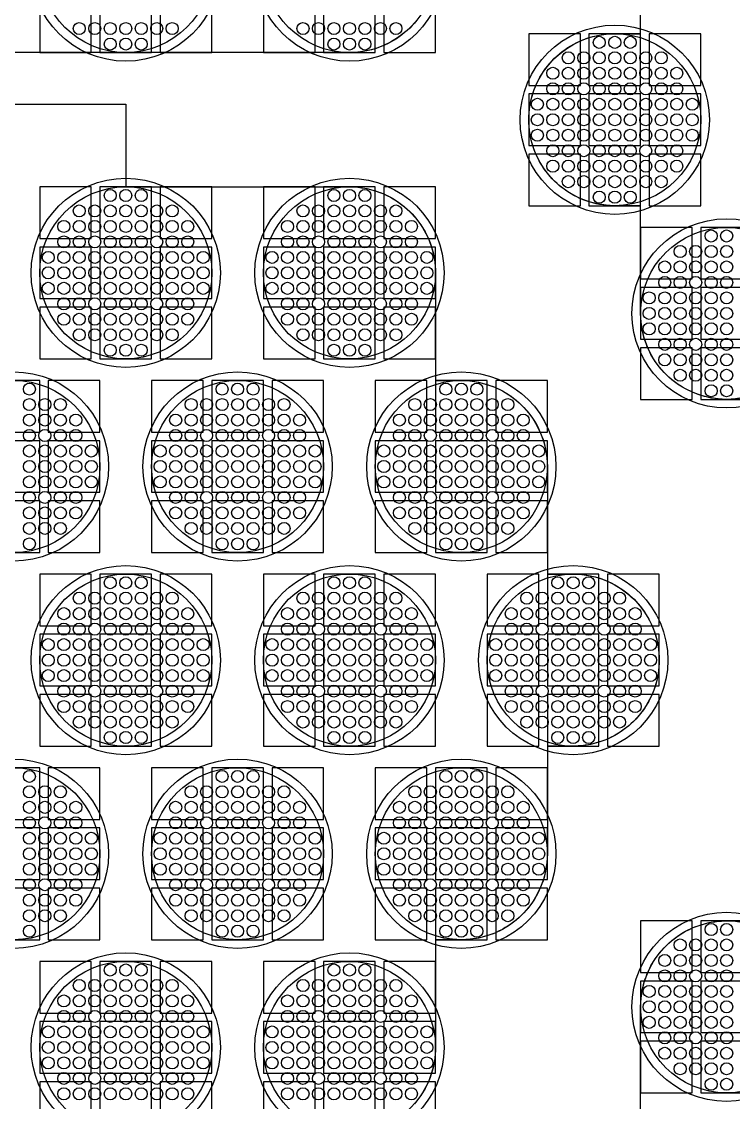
# Model space of a CAD drawing. Extents: x -49 to 54, y -38 to 38.
# Drawn here: x 34.77 to 38.9, y 17.85 to 24.13 of the extents above; entities that cross this region are included whole.
import ezdxf

# ---------------------------------------------------------------- set-up
doc = ezdxf.new("R2010")
doc.units = 0
for name, color, linetype in [('BACK_LAYER', 5, 'CONTINUOUS'), ('COND_LAYER_LOWER_ELECTRODE', 6, 'CONTINUOUS'), ('CONDUCTIVE_LAYER_BACK_LAYER', 2, 'CONTINUOUS'), ('EMITTER', 3, 'CONTINUOUS'), ('LOWER_ELECTRODE', 1, 'CONTINUOUS')]:
    doc.layers.add(name, color=color, linetype=linetype)

msp = doc.modelspace()

# ---------------------------------------------------------------- linework, layer by layer
at = {"layer": 'BACK_LAYER'}
for points in [[(34.8721, 23.9541), (35.1721, 23.9541), (35.1721, 24.2541), (34.8721, 24.2541)], [(35.2221, 23.9541), (35.5221, 23.9541), (35.5221, 24.2541), (35.2221, 24.2541)], [(35.5721, 23.9541), (35.8721, 23.9541), (35.8721, 24.2541), (35.5721, 24.2541)], [(36.1721, 23.9541), (36.4721, 23.9541), (36.4721, 24.2541), (36.1721, 24.2541)], [(36.5221, 23.9541), (36.8221, 23.9541), (36.8221, 24.2541), (36.5221, 24.2541)], [(36.8721, 23.9541), (37.1721, 23.9541), (37.1721, 24.2541), (36.8721, 24.2541)], [(37.7139, 23.7639), (38.0139, 23.7639), (38.0139, 24.0639), (37.7139, 24.0639)], [(38.0639, 23.7639), (38.3639, 23.7639), (38.3639, 24.0639), (38.0639, 24.0639)], [(38.4139, 23.7639), (38.7139, 23.7639), (38.7139, 24.0639), (38.4139, 24.0639)], [(37.7139, 23.4139), (38.0139, 23.4139), (38.0139, 23.7139), (37.7139, 23.7139)], [(38.0639, 23.4139), (38.3639, 23.4139), (38.3639, 23.7139), (38.0639, 23.7139)], [(38.4139, 23.4139), (38.7139, 23.4139), (38.7139, 23.7139), (38.4139, 23.7139)], [(37.7139, 23.0639), (38.0139, 23.0639), (38.0139, 23.3639), (37.7139, 23.3639)], [(38.0639, 23.0639), (38.3639, 23.0639), (38.3639, 23.3639), (38.0639, 23.3639)], [(38.4139, 23.0639), (38.7139, 23.0639), (38.7139, 23.3639), (38.4139, 23.3639)], [(34.8721, 22.8737), (35.1721, 22.8737), (35.1721, 23.1737), (34.8721, 23.1737)], [(35.2221, 22.8737), (35.5221, 22.8737), (35.5221, 23.1737), (35.2221, 23.1737)], [(35.5721, 22.8737), (35.8721, 22.8737), (35.8721, 23.1737), (35.5721, 23.1737)], [(36.1721, 22.8737), (36.4721, 22.8737), (36.4721, 23.1737), (36.1721, 23.1737)], [(36.5221, 22.8737), (36.8221, 22.8737), (36.8221, 23.1737), (36.5221, 23.1737)], [(36.8721, 22.8737), (37.1721, 22.8737), (37.1721, 23.1737), (36.8721, 23.1737)], [(38.3639, 22.6381), (38.6639, 22.6381), (38.6639, 22.9381), (38.3639, 22.9381)], [(38.7139, 22.6381), (39.0139, 22.6381), (39.0139, 22.9381), (38.7139, 22.9381)], [(34.8721, 22.5237), (35.1721, 22.5237), (35.1721, 22.8237), (34.8721, 22.8237)], [(35.2221, 22.5237), (35.5221, 22.5237), (35.5221, 22.8237), (35.2221, 22.8237)], [(35.5721, 22.5237), (35.8721, 22.5237), (35.8721, 22.8237), (35.5721, 22.8237)], [(36.1721, 22.5237), (36.4721, 22.5237), (36.4721, 22.8237), (36.1721, 22.8237)], [(36.5221, 22.5237), (36.8221, 22.5237), (36.8221, 22.8237), (36.5221, 22.8237)], [(36.8721, 22.5237), (37.1721, 22.5237), (37.1721, 22.8237), (36.8721, 22.8237)], [(38.3639, 22.2881), (38.6639, 22.2881), (38.6639, 22.5881), (38.3639, 22.5881)], [(38.7139, 22.2881), (39.0139, 22.2881), (39.0139, 22.5881), (38.7139, 22.5881)], [(34.8721, 22.1737), (35.1721, 22.1737), (35.1721, 22.4737), (34.8721, 22.4737)], [(35.2221, 22.1737), (35.5221, 22.1737), (35.5221, 22.4737), (35.2221, 22.4737)], [(35.5721, 22.1737), (35.8721, 22.1737), (35.8721, 22.4737), (35.5721, 22.4737)], [(36.1721, 22.1737), (36.4721, 22.1737), (36.4721, 22.4737), (36.1721, 22.4737)], [(36.5221, 22.1737), (36.8221, 22.1737), (36.8221, 22.4737), (36.5221, 22.4737)], [(36.8721, 22.1737), (37.1721, 22.1737), (37.1721, 22.4737), (36.8721, 22.4737)], [(38.3639, 21.9381), (38.6639, 21.9381), (38.6639, 22.2381), (38.3639, 22.2381)], [(38.7139, 21.9381), (39.0139, 21.9381), (39.0139, 22.2381), (38.7139, 22.2381)], [(34.5721, 21.7479), (34.8721, 21.7479), (34.8721, 22.0479), (34.5721, 22.0479)], [(34.9221, 21.7479), (35.2221, 21.7479), (35.2221, 22.0479), (34.9221, 22.0479)], [(35.5221, 21.7479), (35.8221, 21.7479), (35.8221, 22.0479), (35.5221, 22.0479)], [(35.8721, 21.7479), (36.1721, 21.7479), (36.1721, 22.0479), (35.8721, 22.0479)], [(36.2221, 21.7479), (36.5221, 21.7479), (36.5221, 22.0479), (36.2221, 22.0479)], [(36.8221, 21.7479), (37.1221, 21.7479), (37.1221, 22.0479), (36.8221, 22.0479)], [(37.1721, 21.7479), (37.4721, 21.7479), (37.4721, 22.0479), (37.1721, 22.0479)], [(37.5221, 21.7479), (37.8221, 21.7479), (37.8221, 22.0479), (37.5221, 22.0479)], [(34.5721, 21.3979), (34.8721, 21.3979), (34.8721, 21.6979), (34.5721, 21.6979)], [(34.9221, 21.3979), (35.2221, 21.3979), (35.2221, 21.6979), (34.9221, 21.6979)], [(35.5221, 21.3979), (35.8221, 21.3979), (35.8221, 21.6979), (35.5221, 21.6979)], [(35.8721, 21.3979), (36.1721, 21.3979), (36.1721, 21.6979), (35.8721, 21.6979)], [(36.2221, 21.3979), (36.5221, 21.3979), (36.5221, 21.6979), (36.2221, 21.6979)], [(36.8221, 21.3979), (37.1221, 21.3979), (37.1221, 21.6979), (36.8221, 21.6979)], [(37.1721, 21.3979), (37.4721, 21.3979), (37.4721, 21.6979), (37.1721, 21.6979)], [(37.5221, 21.3979), (37.8221, 21.3979), (37.8221, 21.6979), (37.5221, 21.6979)], [(34.5721, 21.0479), (34.8721, 21.0479), (34.8721, 21.3479), (34.5721, 21.3479)], [(34.9221, 21.0479), (35.2221, 21.0479), (35.2221, 21.3479), (34.9221, 21.3479)], [(35.5221, 21.0479), (35.8221, 21.0479), (35.8221, 21.3479), (35.5221, 21.3479)], [(35.8721, 21.0479), (36.1721, 21.0479), (36.1721, 21.3479), (35.8721, 21.3479)], [(36.2221, 21.0479), (36.5221, 21.0479), (36.5221, 21.3479), (36.2221, 21.3479)], [(36.8221, 21.0479), (37.1221, 21.0479), (37.1221, 21.3479), (36.8221, 21.3479)], [(37.1721, 21.0479), (37.4721, 21.0479), (37.4721, 21.3479), (37.1721, 21.3479)], [(37.5221, 21.0479), (37.8221, 21.0479), (37.8221, 21.3479), (37.5221, 21.3479)], [(34.8721, 20.6221), (35.1721, 20.6221), (35.1721, 20.9221), (34.8721, 20.9221)], [(35.2221, 20.6221), (35.5221, 20.6221), (35.5221, 20.9221), (35.2221, 20.9221)], [(35.5721, 20.6221), (35.8721, 20.6221), (35.8721, 20.9221), (35.5721, 20.9221)], [(36.1721, 20.6221), (36.4721, 20.6221), (36.4721, 20.9221), (36.1721, 20.9221)], [(36.5221, 20.6221), (36.8221, 20.6221), (36.8221, 20.9221), (36.5221, 20.9221)], [(36.8721, 20.6221), (37.1721, 20.6221), (37.1721, 20.9221), (36.8721, 20.9221)], [(37.4721, 20.6221), (37.7721, 20.6221), (37.7721, 20.9221), (37.4721, 20.9221)], [(37.8221, 20.6221), (38.1221, 20.6221), (38.1221, 20.9221), (37.8221, 20.9221)], [(38.1721, 20.6221), (38.4721, 20.6221), (38.4721, 20.9221), (38.1721, 20.9221)], [(34.8721, 20.2721), (35.1721, 20.2721), (35.1721, 20.5721), (34.8721, 20.5721)], [(35.2221, 20.2721), (35.5221, 20.2721), (35.5221, 20.5721), (35.2221, 20.5721)], [(35.5721, 20.2721), (35.8721, 20.2721), (35.8721, 20.5721), (35.5721, 20.5721)], [(36.1721, 20.2721), (36.4721, 20.2721), (36.4721, 20.5721), (36.1721, 20.5721)], [(36.5221, 20.2721), (36.8221, 20.2721), (36.8221, 20.5721), (36.5221, 20.5721)], [(36.8721, 20.2721), (37.1721, 20.2721), (37.1721, 20.5721), (36.8721, 20.5721)], [(37.4721, 20.2721), (37.7721, 20.2721), (37.7721, 20.5721), (37.4721, 20.5721)], [(37.8221, 20.2721), (38.1221, 20.2721), (38.1221, 20.5721), (37.8221, 20.5721)], [(38.1721, 20.2721), (38.4721, 20.2721), (38.4721, 20.5721), (38.1721, 20.5721)], [(34.8721, 19.9221), (35.1721, 19.9221), (35.1721, 20.2221), (34.8721, 20.2221)], [(35.2221, 19.9221), (35.5221, 19.9221), (35.5221, 20.2221), (35.2221, 20.2221)], [(35.5721, 19.9221), (35.8721, 19.9221), (35.8721, 20.2221), (35.5721, 20.2221)], [(36.1721, 19.9221), (36.4721, 19.9221), (36.4721, 20.2221), (36.1721, 20.2221)], [(36.5221, 19.9221), (36.8221, 19.9221), (36.8221, 20.2221), (36.5221, 20.2221)], [(36.8721, 19.9221), (37.1721, 19.9221), (37.1721, 20.2221), (36.8721, 20.2221)], [(37.4721, 19.9221), (37.7721, 19.9221), (37.7721, 20.2221), (37.4721, 20.2221)], [(37.8221, 19.9221), (38.1221, 19.9221), (38.1221, 20.2221), (37.8221, 20.2221)], [(38.1721, 19.9221), (38.4721, 19.9221), (38.4721, 20.2221), (38.1721, 20.2221)], [(34.5721, 19.4962), (34.8721, 19.4962), (34.8721, 19.7962), (34.5721, 19.7962)], [(34.9221, 19.4962), (35.2221, 19.4962), (35.2221, 19.7962), (34.9221, 19.7962)], [(35.5221, 19.4962), (35.8221, 19.4962), (35.8221, 19.7962), (35.5221, 19.7962)], [(35.8721, 19.4962), (36.1721, 19.4962), (36.1721, 19.7962), (35.8721, 19.7962)], [(36.2221, 19.4962), (36.5221, 19.4962), (36.5221, 19.7962), (36.2221, 19.7962)], [(36.8221, 19.4962), (37.1221, 19.4962), (37.1221, 19.7962), (36.8221, 19.7962)], [(37.1721, 19.4962), (37.4721, 19.4962), (37.4721, 19.7962), (37.1721, 19.7962)], [(37.5221, 19.4962), (37.8221, 19.4962), (37.8221, 19.7962), (37.5221, 19.7962)], [(34.5721, 19.1462), (34.8721, 19.1462), (34.8721, 19.4462), (34.5721, 19.4462)], [(34.9221, 19.1462), (35.2221, 19.1462), (35.2221, 19.4462), (34.9221, 19.4462)], [(35.5221, 19.1462), (35.8221, 19.1462), (35.8221, 19.4462), (35.5221, 19.4462)], [(35.8721, 19.1462), (36.1721, 19.1462), (36.1721, 19.4462), (35.8721, 19.4462)], [(36.2221, 19.1462), (36.5221, 19.1462), (36.5221, 19.4462), (36.2221, 19.4462)], [(36.8221, 19.1462), (37.1221, 19.1462), (37.1221, 19.4462), (36.8221, 19.4462)], [(37.1721, 19.1462), (37.4721, 19.1462), (37.4721, 19.4462), (37.1721, 19.4462)], [(37.5221, 19.1462), (37.8221, 19.1462), (37.8221, 19.4462), (37.5221, 19.4462)], [(34.5721, 18.7962), (34.8721, 18.7962), (34.8721, 19.0962), (34.5721, 19.0962)], [(34.9221, 18.7962), (35.2221, 18.7962), (35.2221, 19.0962), (34.9221, 19.0962)], [(35.5221, 18.7962), (35.8221, 18.7962), (35.8221, 19.0962), (35.5221, 19.0962)], [(35.8721, 18.7962), (36.1721, 18.7962), (36.1721, 19.0962), (35.8721, 19.0962)], [(36.2221, 18.7962), (36.5221, 18.7962), (36.5221, 19.0962), (36.2221, 19.0962)], [(36.8221, 18.7962), (37.1221, 18.7962), (37.1221, 19.0962), (36.8221, 19.0962)], [(37.1721, 18.7962), (37.4721, 18.7962), (37.4721, 19.0962), (37.1721, 19.0962)], [(37.5221, 18.7962), (37.8221, 18.7962), (37.8221, 19.0962), (37.5221, 19.0962)], [(38.3639, 18.6061), (38.6639, 18.6061), (38.6639, 18.9061), (38.3639, 18.9061)], [(38.7139, 18.6061), (39.0139, 18.6061), (39.0139, 18.9061), (38.7139, 18.9061)], [(34.8721, 18.3704), (35.1721, 18.3704), (35.1721, 18.6704), (34.8721, 18.6704)], [(35.2221, 18.3704), (35.5221, 18.3704), (35.5221, 18.6704), (35.2221, 18.6704)], [(35.5721, 18.3704), (35.8721, 18.3704), (35.8721, 18.6704), (35.5721, 18.6704)], [(36.1721, 18.3704), (36.4721, 18.3704), (36.4721, 18.6704), (36.1721, 18.6704)], [(36.5221, 18.3704), (36.8221, 18.3704), (36.8221, 18.6704), (36.5221, 18.6704)], [(36.8721, 18.3704), (37.1721, 18.3704), (37.1721, 18.6704), (36.8721, 18.6704)], [(38.3639, 18.2561), (38.6639, 18.2561), (38.6639, 18.5561), (38.3639, 18.5561)], [(38.7139, 18.2561), (39.0139, 18.2561), (39.0139, 18.5561), (38.7139, 18.5561)], [(34.8721, 18.0204), (35.1721, 18.0204), (35.1721, 18.3204), (34.8721, 18.3204)], [(35.2221, 18.0204), (35.5221, 18.0204), (35.5221, 18.3204), (35.2221, 18.3204)], [(35.5721, 18.0204), (35.8721, 18.0204), (35.8721, 18.3204), (35.5721, 18.3204)], [(36.1721, 18.0204), (36.4721, 18.0204), (36.4721, 18.3204), (36.1721, 18.3204)], [(36.5221, 18.0204), (36.8221, 18.0204), (36.8221, 18.3204), (36.5221, 18.3204)], [(36.8721, 18.0204), (37.1721, 18.0204), (37.1721, 18.3204), (36.8721, 18.3204)], [(38.3639, 17.9061), (38.6639, 17.9061), (38.6639, 18.2061), (38.3639, 18.2061)], [(38.7139, 17.9061), (39.0139, 17.9061), (39.0139, 18.2061), (38.7139, 18.2061)], [(34.8721, 17.6704), (35.1721, 17.6704), (35.1721, 17.9704), (34.8721, 17.9704)], [(35.2221, 17.6704), (35.5221, 17.6704), (35.5221, 17.9704), (35.2221, 17.9704)], [(35.5721, 17.6704), (35.8721, 17.6704), (35.8721, 17.9704), (35.5721, 17.9704)], [(36.1721, 17.6704), (36.4721, 17.6704), (36.4721, 17.9704), (36.1721, 17.9704)], [(36.5221, 17.6704), (36.8221, 17.6704), (36.8221, 17.9704), (36.5221, 17.9704)], [(36.8721, 17.6704), (37.1721, 17.6704), (37.1721, 17.9704), (36.8721, 17.9704)]]:
    msp.add_lwpolyline(points, close=True, dxfattribs=at)
at = {"layer": 'COND_LAYER_LOWER_ELECTRODE'}
for centre in [(35.3721, 24.4541), (36.6721, 24.4541), (38.2139, 23.5639), (35.3721, 22.6737), (36.6721, 22.6737), (38.8639, 22.4381), (34.7221, 21.5479), (36.0221, 21.5479), (37.3221, 21.5479), (35.3721, 20.4221), (36.6721, 20.4221), (37.9721, 20.4221), (34.7221, 19.2962), (36.0221, 19.2962), (37.3221, 19.2962), (38.8639, 18.4061), (35.3721, 18.1704), (36.6721, 18.1704)]:
    msp.add_circle(centre, 0.55, dxfattribs=at)
at = {"layer": 'CONDUCTIVE_LAYER_BACK_LAYER'}
for points in [[(39.0139, 21.9382), (38.854, 21.9382), (38.8341, 21.939), (38.8143, 21.9406), (38.7946, 21.9429), (38.7749, 21.9461), (38.7554, 21.95), (38.7361, 21.9547), (38.717, 21.9602), (38.6981, 21.9664), (38.6795, 21.9734), (38.6612, 21.9811), (38.6432, 21.9895), (38.6255, 21.9986), (38.6082, 22.0084), (38.5913, 22.019), (38.5749, 22.0301), (38.5589, 22.0419), (38.5434, 22.0544), (38.5284, 22.0674), (38.5139, 22.0811), (38.5, 22.0953), (38.4867, 22.11), (38.4739, 22.1253), (38.4618, 22.141), (38.4503, 22.1572), (38.4394, 22.1739), (38.4293, 22.191), (38.4198, 22.2085), (38.411, 22.2263), (38.403, 22.2445), (38.3956, 22.2629), (38.389, 22.2817), (38.3832, 22.3007), (38.3781, 22.3199), (38.3738, 22.3393), (38.3703, 22.3589), (38.3675, 22.3786), (38.3655, 22.3984), (38.3643, 22.4182), (38.3639, 22.4381), (38.3639, 23.064), (38.204, 23.064), (38.1841, 23.0648), (38.1643, 23.0664), (38.1446, 23.0688), (38.1249, 23.0719), (38.1054, 23.0759), (38.0861, 23.0805), (38.067, 23.086), (38.0481, 23.0922), (38.0295, 23.0992), (38.0112, 23.1069), (37.9932, 23.1153), (37.9755, 23.1245), (37.9582, 23.1343), (37.9413, 23.1448), (37.9249, 23.156), (37.9089, 23.1678), (37.8934, 23.1802), (37.8784, 23.1933), (37.8639, 23.2069), (37.85, 23.2211), (37.8367, 23.2358), (37.8239, 23.2511), (37.8118, 23.2668), (37.8003, 23.2831), (37.7894, 23.2997), (37.7793, 23.3168), (37.7698, 23.3343), (37.761, 23.3521), (37.753, 23.3703), (37.7456, 23.3888), (37.739, 23.4075), (37.7332, 23.4265), (37.7281, 23.4458), (37.7238, 23.4652), (37.7203, 23.4847), (37.7175, 23.5044), (37.7155, 23.5242), (37.7143, 23.5441), (37.7139, 23.5639), (37.7143, 23.5838), (37.7155, 23.6037), (37.7175, 23.6234), (37.7203, 23.6431), (37.7238, 23.6627), (37.7281, 23.6821), (37.7332, 23.7013), (37.739, 23.7203), (37.7456, 23.7391), (37.753, 23.7576), (37.761, 23.7757), (37.7698, 23.7936), (37.7793, 23.8111), (37.7894, 23.8281), (37.8003, 23.8448), (37.8118, 23.861), (37.8239, 23.8768), (37.8367, 23.8921), (37.85, 23.9068), (37.8639, 23.921), (37.8784, 23.9346), (37.8934, 23.9477), (37.9089, 23.9601), (37.9249, 23.9719), (37.9413, 23.9831), (37.9582, 23.9936), (37.9755, 24.0034), (37.9932, 24.0126), (38.0112, 24.021), (38.0295, 24.0287), (38.0481, 24.0356), (38.067, 24.0419), (38.0861, 24.0473), (38.1054, 24.052), (38.1249, 24.056), (38.1446, 24.0591), (38.1643, 24.0615), (38.1841, 24.063), (38.204, 24.0638), (38.3639, 24.0638), (38.3639, 24.6898)], [(37.0621, 24.1413), (37.0494, 24.126), (37.036, 24.1113), (37.0221, 24.0971), (37.0076, 24.0834), (36.9926, 24.0704), (36.9771, 24.058), (36.9611, 24.0461), (36.9447, 24.035), (36.9278, 24.0245), (36.9105, 24.0146), (36.8929, 24.0055), (36.8748, 23.9971), (36.8565, 23.9894), (36.8379, 23.9824), (36.819, 23.9762), (36.7999, 23.9707), (36.7806, 23.966), (36.7611, 23.9621), (36.7414, 23.959), (36.7217, 23.9566), (36.7019, 23.955), (36.682, 23.9542), (34.0621, 23.9542)], [(33.6152, 23.6541), (35.3721, 23.6541), (35.3721, 23.1736), (36.682, 23.1736), (36.7019, 23.1729), (36.7217, 23.1713), (36.7414, 23.1689), (36.7611, 23.1658), (36.7806, 23.1618), (36.7999, 23.1571), (36.819, 23.1517), (36.8379, 23.1455), (36.8565, 23.1385), (36.8748, 23.1308), (36.8929, 23.1224), (36.9105, 23.1132), (36.9278, 23.1034), (36.9447, 23.0929), (36.9611, 23.0817), (36.9771, 23.0699), (36.9926, 23.0575), (37.0076, 23.0444), (37.0221, 23.0308), (37.036, 23.0166), (37.0494, 23.0019), (37.0621, 22.9866), (37.0742, 22.9708), (37.0857, 22.9546), (37.0966, 22.938), (37.1067, 22.9209), (37.1162, 22.9034), (37.125, 22.8856), (37.1331, 22.8674), (37.1404, 22.8489), (37.147, 22.8301), (37.1528, 22.8111), (37.1579, 22.7919), (37.1622, 22.7725), (37.1658, 22.7529), (37.1685, 22.7333), (37.1705, 22.7135), (37.1717, 22.6936), (37.1721, 22.6737), (37.1721, 22.0478), (37.332, 22.0478), (37.3519, 22.047), (37.3717, 22.0454), (37.3914, 22.0431), (37.4111, 22.0399), (37.4306, 22.036), (37.4499, 22.0313), (37.469, 22.0258), (37.4879, 22.0196), (37.5065, 22.0127), (37.5248, 22.005), (37.5429, 21.9965), (37.5605, 21.9874), (37.5778, 21.9776), (37.5947, 21.9671), (37.6111, 21.9559), (37.6271, 21.9441), (37.6426, 21.9316), (37.6576, 21.9186), (37.6721, 21.905), (37.686, 21.8908), (37.6994, 21.876), (37.7121, 21.8608), (37.7242, 21.845), (37.7357, 21.8288), (37.7466, 21.8121), (37.7567, 21.795), (37.7662, 21.7776), (37.775, 21.7597), (37.7831, 21.7415), (37.7904, 21.7231), (37.797, 21.7043), (37.8028, 21.6853), (37.8079, 21.6661), (37.8122, 21.6467), (37.8158, 21.6271), (37.8185, 21.6074), (37.8205, 21.5876), (37.8217, 21.5678), (37.8221, 21.5479), (37.8221, 20.922), (37.982, 20.922), (38.0019, 20.9212), (38.0217, 20.9196), (38.0414, 20.9172), (38.0611, 20.9141), (38.0806, 20.9102), (38.0999, 20.9055), (38.119, 20.9), (38.1379, 20.8938), (38.1565, 20.8868), (38.1748, 20.8791), (38.1929, 20.8707), (38.2105, 20.8616), (38.2278, 20.8517), (38.2447, 20.8412), (38.2611, 20.8301), (38.2771, 20.8183), (38.2926, 20.8058), (38.3076, 20.7928), (38.3221, 20.7791), (38.336, 20.7649), (38.3494, 20.7502), (38.3621, 20.7349), (38.3742, 20.7192), (38.3857, 20.703), (38.3966, 20.6863), (38.4067, 20.6692), (38.4162, 20.6517), (38.425, 20.6339), (38.4331, 20.6157), (38.4404, 20.5972), (38.447, 20.5785), (38.4528, 20.5595), (38.4579, 20.5403), (38.4622, 20.5208), (38.4658, 20.5013), (38.4685, 20.4816), (38.4705, 20.4618), (38.4717, 20.442), (38.4721, 20.4221), (38.4717, 20.4022), (38.4705, 20.3824), (38.4685, 20.3626), (38.4658, 20.3429), (38.4622, 20.3233), (38.4579, 20.3039), (38.4528, 20.2847), (38.447, 20.2657), (38.4404, 20.2469), (38.4331, 20.2284), (38.425, 20.2103), (38.4162, 20.1924), (38.4067, 20.175), (38.3966, 20.1579), (38.3857, 20.1412), (38.3742, 20.125), (38.3621, 20.1092), (38.3494, 20.094), (38.336, 20.0792), (38.3221, 20.065), (38.3076, 20.0514), (38.2926, 20.0383), (38.2771, 20.0259), (38.2611, 20.0141), (38.2447, 20.0029), (38.2278, 19.9924), (38.2105, 19.9826), (38.1929, 19.9735), (38.1748, 19.965), (38.1565, 19.9573), (38.1379, 19.9504), (38.119, 19.9442), (38.0999, 19.9387), (38.0806, 19.934), (38.0611, 19.9301), (38.0414, 19.9269), (38.0217, 19.9245), (38.0019, 19.923), (37.982, 19.9222), (37.8221, 19.9222), (37.8221, 19.2962), (37.8217, 19.2764), (37.8205, 19.2565), (37.8185, 19.2367), (37.8158, 19.217), (37.8122, 19.1975), (37.8079, 19.1781), (37.8028, 19.1589), (37.797, 19.1398), (37.7904, 19.1211), (37.7831, 19.1026), (37.775, 19.0844), (37.7662, 19.0666), (37.7567, 19.0491), (37.7466, 19.032), (37.7357, 19.0154), (37.7242, 18.9991), (37.7121, 18.9834), (37.6994, 18.9681), (37.686, 18.9534), (37.6721, 18.9392), (37.6576, 18.9256), (37.6426, 18.9125), (37.6271, 18.9001), (37.6111, 18.8883), (37.5947, 18.8771), (37.5778, 18.8666), (37.5605, 18.8568), (37.5429, 18.8476), (37.5248, 18.8392), (37.5065, 18.8315), (37.4879, 18.8245), (37.469, 18.8183), (37.4499, 18.8129), (37.4306, 18.8082), (37.4111, 18.8042), (37.3914, 18.8011), (37.3717, 18.7987), (37.3519, 18.7971), (37.332, 18.7963), (37.1721, 18.7963), (37.1721, 18.1704), (37.1717, 18.1505), (37.1705, 18.1307), (37.1685, 18.1109), (37.1658, 18.0912), (37.1622, 18.0717), (37.1579, 18.0522), (37.1528, 18.033), (37.147, 18.014), (37.1404, 17.9953), (37.1331, 17.9768), (37.125, 17.9586), (37.1162, 17.9408), (37.1067, 17.9233), (37.0966, 17.9062), (37.0857, 17.8895), (37.0742, 17.8733), (37.0621, 17.8576), (37.0494, 17.8423)], [(38.3639, 17.7801), (38.3639, 18.4061), (38.3643, 18.4259), (38.3655, 18.4458), (38.3675, 18.4656), (38.3703, 18.4853), (38.3738, 18.5048), (38.3781, 18.5242), (38.3832, 18.5434), (38.389, 18.5625), (38.3956, 18.5812), (38.403, 18.5997), (38.411, 18.6179), (38.4198, 18.6357), (38.4293, 18.6532), (38.4394, 18.6703), (38.4503, 18.6869), (38.4618, 18.7032), (38.4739, 18.7189), (38.4867, 18.7342), (38.5, 18.7489), (38.5139, 18.7631), (38.5284, 18.7767), (38.5434, 18.7898), (38.5589, 18.8022), (38.5749, 18.814), (38.5913, 18.8252), (38.6082, 18.8357), (38.6255, 18.8455), (38.6432, 18.8547), (38.6612, 18.8631), (38.6795, 18.8708), (38.6981, 18.8778), (38.717, 18.884), (38.7361, 18.8894), (38.7554, 18.8941), (38.7749, 18.8981), (38.7946, 18.9012), (38.8143, 18.9036), (38.8341, 18.9052), (38.854, 18.906), (39.0139, 18.906)]]:
    msp.add_lwpolyline(points, dxfattribs=at)
at = {"layer": 'EMITTER'}
for centre in [(35.3721, 24.4541), (36.6721, 24.4541), (38.2139, 23.5639), (35.3721, 22.6737), (36.6721, 22.6737), (38.8639, 22.4381), (34.7221, 21.5479), (36.0221, 21.5479), (37.3221, 21.5479), (35.3721, 20.4221), (36.6721, 20.4221), (37.9721, 20.4221), (34.7221, 19.2962), (36.0221, 19.2962), (37.3221, 19.2962), (38.8639, 18.4061), (35.3721, 18.1704), (36.6721, 18.1704)]:
    msp.add_circle(centre, 0.5, dxfattribs=at)
at = {"layer": 'LOWER_ELECTRODE'}
for centre in [(35.1021, 24.0941), (35.1921, 24.0941), (35.2821, 24.0941), (35.3721, 24.0941), (35.4621, 24.0941), (35.5521, 24.0941), (35.6421, 24.0941), (36.4021, 24.0941), (36.4921, 24.0941), (36.5821, 24.0941), (36.6721, 24.0941), (36.7621, 24.0941), (36.8521, 24.0941), (36.9421, 24.0941), (35.2821, 24.0041), (35.3721, 24.0041), (35.4621, 24.0041), (36.5821, 24.0041), (36.6721, 24.0041), (36.7621, 24.0041), (38.1239, 24.0139), (38.2139, 24.0139), (38.3039, 24.0139), (37.9439, 23.9239), (38.0339, 23.9239), (38.1239, 23.9239), (38.2139, 23.9239), (38.3039, 23.9239), (38.3939, 23.9239), (38.4839, 23.9239), (37.8539, 23.8339), (37.9439, 23.8339), (38.0339, 23.8339), (38.1239, 23.8339), (38.2139, 23.8339), (38.3039, 23.8339), (38.3939, 23.8339), (38.4839, 23.8339), (38.5739, 23.8339), (37.8539, 23.7439), (37.9439, 23.7439), (38.0339, 23.7439), (38.1239, 23.7439), (38.2139, 23.7439), (38.3039, 23.7439), (38.3939, 23.7439), (38.4839, 23.7439), (38.5739, 23.7439), (37.7639, 23.6539), (37.8539, 23.6539), (37.9439, 23.6539), (38.0339, 23.6539), (38.1239, 23.6539), (38.2139, 23.6539), (38.3039, 23.6539), (38.3939, 23.6539), (38.4839, 23.6539), (38.5739, 23.6539), (38.6639, 23.6539), (37.7639, 23.5639), (37.8539, 23.5639), (37.9439, 23.5639), (38.0339, 23.5639), (38.1239, 23.5639), (38.2139, 23.5639), (38.3039, 23.5639), (38.3939, 23.5639), (38.4839, 23.5639), (38.5739, 23.5639), (38.6639, 23.5639), (37.7639, 23.4739), (37.8539, 23.4739), (37.9439, 23.4739), (38.0339, 23.4739), (38.1239, 23.4739), (38.2139, 23.4739), (38.3039, 23.4739), (38.3939, 23.4739), (38.4839, 23.4739), (38.5739, 23.4739), (38.6639, 23.4739), (37.8539, 23.3839), (37.9439, 23.3839), (38.0339, 23.3839), (38.1239, 23.3839), (38.2139, 23.3839), (38.3039, 23.3839), (38.3939, 23.3839), (38.4839, 23.3839), (38.5739, 23.3839), (37.8539, 23.2939), (37.9439, 23.2939), (38.0339, 23.2939), (38.1239, 23.2939), (38.2139, 23.2939), (38.3039, 23.2939), (38.3939, 23.2939), (38.4839, 23.2939), (38.5739, 23.2939), (37.9439, 23.2039), (38.0339, 23.2039), (38.1239, 23.2039), (38.2139, 23.2039), (38.3039, 23.2039), (38.3939, 23.2039), (38.4839, 23.2039), (35.2821, 23.1237), (35.3721, 23.1237), (35.4621, 23.1237), (36.5821, 23.1237), (36.6721, 23.1237), (36.7621, 23.1237), (38.1239, 23.1139), (38.2139, 23.1139), (38.3039, 23.1139), (35.1021, 23.0337), (35.1921, 23.0337), (35.2821, 23.0337), (35.3721, 23.0337), (35.4621, 23.0337), (35.5521, 23.0337), (35.6421, 23.0337), (36.4021, 23.0337), (36.4921, 23.0337), (36.5821, 23.0337), (36.6721, 23.0337), (36.7621, 23.0337), (36.8521, 23.0337), (36.9421, 23.0337), (35.0121, 22.9437), (35.1021, 22.9437), (35.1921, 22.9437), (35.2821, 22.9437), (35.3721, 22.9437), (35.4621, 22.9437), (35.5521, 22.9437), (35.6421, 22.9437), (35.7321, 22.9437), (36.3121, 22.9437), (36.4021, 22.9437), (36.4921, 22.9437), (36.5821, 22.9437), (36.6721, 22.9437), (36.7621, 22.9437), (36.8521, 22.9437), (36.9421, 22.9437), (37.0321, 22.9437), (35.0121, 22.8537), (35.1021, 22.8537), (35.1921, 22.8537), (35.2821, 22.8537), (35.3721, 22.8537), (35.4621, 22.8537), (35.5521, 22.8537), (35.6421, 22.8537), (35.7321, 22.8537), (36.3121, 22.8537), (36.4021, 22.8537), (36.4921, 22.8537), (36.5821, 22.8537), (36.6721, 22.8537), (36.7621, 22.8537), (36.8521, 22.8537), (36.9421, 22.8537), (37.0321, 22.8537), (38.7739, 22.8881), (38.8639, 22.8881), (38.5939, 22.7981), (38.6839, 22.7981), (38.7739, 22.7981), (38.8639, 22.7981), (34.9221, 22.7637), (35.0121, 22.7637), (35.1021, 22.7637), (35.1921, 22.7637), (35.2821, 22.7637), (35.3721, 22.7637), (35.4621, 22.7637), (35.5521, 22.7637), (35.6421, 22.7637), (35.7321, 22.7637), (35.8221, 22.7637), (36.2221, 22.7637), (36.3121, 22.7637), (36.4021, 22.7637), (36.4921, 22.7637), (36.5821, 22.7637), (36.6721, 22.7637), (36.7621, 22.7637), (36.8521, 22.7637), (36.9421, 22.7637), (37.0321, 22.7637), (37.1221, 22.7637), (34.9221, 22.6737), (35.0121, 22.6737), (35.1021, 22.6737), (35.1921, 22.6737), (35.2821, 22.6737), (35.3721, 22.6737), (35.4621, 22.6737), (35.5521, 22.6737), (35.6421, 22.6737), (35.7321, 22.6737), (35.8221, 22.6737), (36.2221, 22.6737), (36.3121, 22.6737), (36.4021, 22.6737), (36.4921, 22.6737), (36.5821, 22.6737), (36.6721, 22.6737), (36.7621, 22.6737), (36.8521, 22.6737), (36.9421, 22.6737), (37.0321, 22.6737), (37.1221, 22.6737), (38.5039, 22.7081), (38.5939, 22.7081), (38.6839, 22.7081), (38.7739, 22.7081), (38.8639, 22.7081), (38.5039, 22.6181), (38.5939, 22.6181), (38.6839, 22.6181), (38.7739, 22.6181), (38.8639, 22.6181), (34.9221, 22.5837), (35.0121, 22.5837), (35.1021, 22.5837), (35.1921, 22.5837), (35.2821, 22.5837), (35.3721, 22.5837), (35.4621, 22.5837), (35.5521, 22.5837), (35.6421, 22.5837), (35.7321, 22.5837), (35.8221, 22.5837), (36.2221, 22.5837), (36.3121, 22.5837), (36.4021, 22.5837), (36.4921, 22.5837), (36.5821, 22.5837), (36.6721, 22.5837), (36.7621, 22.5837), (36.8521, 22.5837), (36.9421, 22.5837), (37.0321, 22.5837), (37.1221, 22.5837), (38.4139, 22.5281), (38.5039, 22.5281), (38.5939, 22.5281), (38.6839, 22.5281), (38.7739, 22.5281), (38.8639, 22.5281), (35.0121, 22.4937), (35.1021, 22.4937), (35.1921, 22.4937), (35.2821, 22.4937), (35.3721, 22.4937), (35.4621, 22.4937), (35.5521, 22.4937), (35.6421, 22.4937), (35.7321, 22.4937), (36.3121, 22.4937), (36.4021, 22.4937), (36.4921, 22.4937), (36.5821, 22.4937), (36.6721, 22.4937), (36.7621, 22.4937), (36.8521, 22.4937), (36.9421, 22.4937), (37.0321, 22.4937), (35.0121, 22.4037), (35.1021, 22.4037), (35.1921, 22.4037), (35.2821, 22.4037), (35.3721, 22.4037), (35.4621, 22.4037), (35.5521, 22.4037), (35.6421, 22.4037), (35.7321, 22.4037), (36.3121, 22.4037), (36.4021, 22.4037), (36.4921, 22.4037), (36.5821, 22.4037), (36.6721, 22.4037), (36.7621, 22.4037), (36.8521, 22.4037), (36.9421, 22.4037), (37.0321, 22.4037), (38.4139, 22.4381), (38.5039, 22.4381), (38.5939, 22.4381), (38.6839, 22.4381), (38.7739, 22.4381), (38.8639, 22.4381), (38.4139, 22.3481), (38.5039, 22.3481), (38.5939, 22.3481), (38.6839, 22.3481), (38.7739, 22.3481), (38.8639, 22.3481), (35.1021, 22.3137), (35.1921, 22.3137), (35.2821, 22.3137), (35.3721, 22.3137), (35.4621, 22.3137), (35.5521, 22.3137), (35.6421, 22.3137), (36.4021, 22.3137), (36.4921, 22.3137), (36.5821, 22.3137), (36.6721, 22.3137), (36.7621, 22.3137), (36.8521, 22.3137), (36.9421, 22.3137), (35.2821, 22.2237), (35.3721, 22.2237), (35.4621, 22.2237), (36.5821, 22.2237), (36.6721, 22.2237), (36.7621, 22.2237), (38.5039, 22.2581), (38.5939, 22.2581), (38.6839, 22.2581), (38.7739, 22.2581), (38.8639, 22.2581), (38.5039, 22.1681), (38.5939, 22.1681), (38.6839, 22.1681), (38.7739, 22.1681), (38.8639, 22.1681), (38.5939, 22.0781), (38.6839, 22.0781), (38.7739, 22.0781), (38.8639, 22.0781), (34.8121, 21.9979), (35.9321, 21.9979), (36.0221, 21.9979), (36.1121, 21.9979), (37.2321, 21.9979), (37.3221, 21.9979), (37.4121, 21.9979), (38.7739, 21.9881), (38.8639, 21.9881), (34.8121, 21.9079), (34.9021, 21.9079), (34.9921, 21.9079), (35.7521, 21.9079), (35.8421, 21.9079), (35.9321, 21.9079), (36.0221, 21.9079), (36.1121, 21.9079), (36.2021, 21.9079), (36.2921, 21.9079), (37.0521, 21.9079), (37.1421, 21.9079), (37.2321, 21.9079), (37.3221, 21.9079), (37.4121, 21.9079), (37.5021, 21.9079), (37.5921, 21.9079), (34.8121, 21.8179), (34.9021, 21.8179), (34.9921, 21.8179), (35.0821, 21.8179), (35.6621, 21.8179), (35.7521, 21.8179), (35.8421, 21.8179), (35.9321, 21.8179), (36.0221, 21.8179), (36.1121, 21.8179), (36.2021, 21.8179), (36.2921, 21.8179), (36.3821, 21.8179), (36.9621, 21.8179), (37.0521, 21.8179), (37.1421, 21.8179), (37.2321, 21.8179), (37.3221, 21.8179), (37.4121, 21.8179), (37.5021, 21.8179), (37.5921, 21.8179), (37.6821, 21.8179), (34.8121, 21.7279), (34.9021, 21.7279), (34.9921, 21.7279), (35.0821, 21.7279), (35.6621, 21.7279), (35.7521, 21.7279), (35.8421, 21.7279), (35.9321, 21.7279), (36.0221, 21.7279), (36.1121, 21.7279), (36.2021, 21.7279), (36.2921, 21.7279), (36.3821, 21.7279), (36.9621, 21.7279), (37.0521, 21.7279), (37.1421, 21.7279), (37.2321, 21.7279), (37.3221, 21.7279), (37.4121, 21.7279), (37.5021, 21.7279), (37.5921, 21.7279), (37.6821, 21.7279), (34.8121, 21.6379), (34.9021, 21.6379), (34.9921, 21.6379), (35.0821, 21.6379), (35.1721, 21.6379), (35.5721, 21.6379), (35.6621, 21.6379), (35.7521, 21.6379), (35.8421, 21.6379), (35.9321, 21.6379), (36.0221, 21.6379), (36.1121, 21.6379), (36.2021, 21.6379), (36.2921, 21.6379), (36.3821, 21.6379), (36.4721, 21.6379), (36.8721, 21.6379), (36.9621, 21.6379), (37.0521, 21.6379), (37.1421, 21.6379), (37.2321, 21.6379), (37.3221, 21.6379), (37.4121, 21.6379), (37.5021, 21.6379), (37.5921, 21.6379), (37.6821, 21.6379), (37.7721, 21.6379), (34.8121, 21.5479), (34.9021, 21.5479), (34.9921, 21.5479), (35.0821, 21.5479), (35.1721, 21.5479), (35.5721, 21.5479), (35.6621, 21.5479), (35.7521, 21.5479), (35.8421, 21.5479), (35.9321, 21.5479), (36.0221, 21.5479), (36.1121, 21.5479), (36.2021, 21.5479), (36.2921, 21.5479), (36.3821, 21.5479), (36.4721, 21.5479), (36.8721, 21.5479), (36.9621, 21.5479), (37.0521, 21.5479), (37.1421, 21.5479), (37.2321, 21.5479), (37.3221, 21.5479), (37.4121, 21.5479), (37.5021, 21.5479), (37.5921, 21.5479), (37.6821, 21.5479), (37.7721, 21.5479), (34.8121, 21.4579), (34.9021, 21.4579), (34.9921, 21.4579), (35.0821, 21.4579), (35.1721, 21.4579), (35.5721, 21.4579), (35.6621, 21.4579), (35.7521, 21.4579), (35.8421, 21.4579), (35.9321, 21.4579), (36.0221, 21.4579), (36.1121, 21.4579), (36.2021, 21.4579), (36.2921, 21.4579), (36.3821, 21.4579), (36.4721, 21.4579), (36.8721, 21.4579), (36.9621, 21.4579), (37.0521, 21.4579), (37.1421, 21.4579), (37.2321, 21.4579), (37.3221, 21.4579), (37.4121, 21.4579), (37.5021, 21.4579), (37.5921, 21.4579), (37.6821, 21.4579), (37.7721, 21.4579), (34.8121, 21.3679), (34.9021, 21.3679), (34.9921, 21.3679), (35.0821, 21.3679), (35.6621, 21.3679), (35.7521, 21.3679), (35.8421, 21.3679), (35.9321, 21.3679), (36.0221, 21.3679), (36.1121, 21.3679), (36.2021, 21.3679), (36.2921, 21.3679), (36.3821, 21.3679), (36.9621, 21.3679), (37.0521, 21.3679), (37.1421, 21.3679), (37.2321, 21.3679), (37.3221, 21.3679), (37.4121, 21.3679), (37.5021, 21.3679), (37.5921, 21.3679), (37.6821, 21.3679), (34.8121, 21.2779), (34.9021, 21.2779), (34.9921, 21.2779), (35.0821, 21.2779), (35.6621, 21.2779), (35.7521, 21.2779), (35.8421, 21.2779), (35.9321, 21.2779), (36.0221, 21.2779), (36.1121, 21.2779), (36.2021, 21.2779), (36.2921, 21.2779), (36.3821, 21.2779), (36.9621, 21.2779), (37.0521, 21.2779), (37.1421, 21.2779), (37.2321, 21.2779), (37.3221, 21.2779), (37.4121, 21.2779), (37.5021, 21.2779), (37.5921, 21.2779), (37.6821, 21.2779), (34.8121, 21.1879), (34.9021, 21.1879), (34.9921, 21.1879), (35.7521, 21.1879), (35.8421, 21.1879), (35.9321, 21.1879), (36.0221, 21.1879), (36.1121, 21.1879), (36.2021, 21.1879), (36.2921, 21.1879), (37.0521, 21.1879), (37.1421, 21.1879), (37.2321, 21.1879), (37.3221, 21.1879), (37.4121, 21.1879), (37.5021, 21.1879), (37.5921, 21.1879), (34.8121, 21.0979), (35.9321, 21.0979), (36.0221, 21.0979), (36.1121, 21.0979), (37.2321, 21.0979), (37.3221, 21.0979), (37.4121, 21.0979), (35.2821, 20.8721), (35.3721, 20.8721), (35.4621, 20.8721), (36.5821, 20.8721), (36.6721, 20.8721), (36.7621, 20.8721), (37.8821, 20.8721), (37.9721, 20.8721), (38.0621, 20.8721), (35.1021, 20.7821), (35.1921, 20.7821), (35.2821, 20.7821), (35.3721, 20.7821), (35.4621, 20.7821), (35.5521, 20.7821), (35.6421, 20.7821), (36.4021, 20.7821), (36.4921, 20.7821), (36.5821, 20.7821), (36.6721, 20.7821), (36.7621, 20.7821), (36.8521, 20.7821), (36.9421, 20.7821), (37.7021, 20.7821), (37.7921, 20.7821), (37.8821, 20.7821), (37.9721, 20.7821), (38.0621, 20.7821), (38.1521, 20.7821), (38.2421, 20.7821), (35.0121, 20.6921), (35.1021, 20.6921), (35.1921, 20.6921), (35.2821, 20.6921), (35.3721, 20.6921), (35.4621, 20.6921), (35.5521, 20.6921), (35.6421, 20.6921), (35.7321, 20.6921), (36.3121, 20.6921), (36.4021, 20.6921), (36.4921, 20.6921), (36.5821, 20.6921), (36.6721, 20.6921), (36.7621, 20.6921), (36.8521, 20.6921), (36.9421, 20.6921), (37.0321, 20.6921), (37.6121, 20.6921), (37.7021, 20.6921), (37.7921, 20.6921), (37.8821, 20.6921), (37.9721, 20.6921), (38.0621, 20.6921), (38.1521, 20.6921), (38.2421, 20.6921), (38.3321, 20.6921), (35.0121, 20.6021), (35.1021, 20.6021), (35.1921, 20.6021), (35.2821, 20.6021), (35.3721, 20.6021), (35.4621, 20.6021), (35.5521, 20.6021), (35.6421, 20.6021), (35.7321, 20.6021), (36.3121, 20.6021), (36.4021, 20.6021), (36.4921, 20.6021), (36.5821, 20.6021), (36.6721, 20.6021), (36.7621, 20.6021), (36.8521, 20.6021), (36.9421, 20.6021), (37.0321, 20.6021), (37.6121, 20.6021), (37.7021, 20.6021), (37.7921, 20.6021), (37.8821, 20.6021), (37.9721, 20.6021), (38.0621, 20.6021), (38.1521, 20.6021), (38.2421, 20.6021), (38.3321, 20.6021), (34.9221, 20.5121), (35.0121, 20.5121), (35.1021, 20.5121), (35.1921, 20.5121), (35.2821, 20.5121), (35.3721, 20.5121), (35.4621, 20.5121), (35.5521, 20.5121), (35.6421, 20.5121), (35.7321, 20.5121), (35.8221, 20.5121), (36.2221, 20.5121), (36.3121, 20.5121), (36.4021, 20.5121), (36.4921, 20.5121), (36.5821, 20.5121), (36.6721, 20.5121), (36.7621, 20.5121), (36.8521, 20.5121), (36.9421, 20.5121), (37.0321, 20.5121), (37.1221, 20.5121), (37.5221, 20.5121), (37.6121, 20.5121), (37.7021, 20.5121), (37.7921, 20.5121), (37.8821, 20.5121), (37.9721, 20.5121), (38.0621, 20.5121), (38.1521, 20.5121), (38.2421, 20.5121), (38.3321, 20.5121), (38.4221, 20.5121), (34.9221, 20.4221), (35.0121, 20.4221), (35.1021, 20.4221), (35.1921, 20.4221), (35.2821, 20.4221), (35.3721, 20.4221), (35.4621, 20.4221), (35.5521, 20.4221), (35.6421, 20.4221), (35.7321, 20.4221), (35.8221, 20.4221), (36.2221, 20.4221), (36.3121, 20.4221), (36.4021, 20.4221), (36.4921, 20.4221), (36.5821, 20.4221), (36.6721, 20.4221), (36.7621, 20.4221), (36.8521, 20.4221), (36.9421, 20.4221), (37.0321, 20.4221), (37.1221, 20.4221), (37.5221, 20.4221), (37.6121, 20.4221), (37.7021, 20.4221), (37.7921, 20.4221), (37.8821, 20.4221), (37.9721, 20.4221), (38.0621, 20.4221), (38.1521, 20.4221), (38.2421, 20.4221), (38.3321, 20.4221), (38.4221, 20.4221), (34.9221, 20.3321), (35.0121, 20.3321), (35.1021, 20.3321), (35.1921, 20.3321), (35.2821, 20.3321), (35.3721, 20.3321), (35.4621, 20.3321), (35.5521, 20.3321), (35.6421, 20.3321), (35.7321, 20.3321), (35.8221, 20.3321), (36.2221, 20.3321), (36.3121, 20.3321), (36.4021, 20.3321), (36.4921, 20.3321), (36.5821, 20.3321), (36.6721, 20.3321), (36.7621, 20.3321), (36.8521, 20.3321), (36.9421, 20.3321), (37.0321, 20.3321), (37.1221, 20.3321), (37.5221, 20.3321), (37.6121, 20.3321), (37.7021, 20.3321), (37.7921, 20.3321), (37.8821, 20.3321), (37.9721, 20.3321), (38.0621, 20.3321), (38.1521, 20.3321), (38.2421, 20.3321), (38.3321, 20.3321), (38.4221, 20.3321), (35.0121, 20.2421), (35.1021, 20.2421), (35.1921, 20.2421), (35.2821, 20.2421), (35.3721, 20.2421), (35.4621, 20.2421), (35.5521, 20.2421), (35.6421, 20.2421), (35.7321, 20.2421), (36.3121, 20.2421), (36.4021, 20.2421), (36.4921, 20.2421), (36.5821, 20.2421), (36.6721, 20.2421), (36.7621, 20.2421), (36.8521, 20.2421), (36.9421, 20.2421), (37.0321, 20.2421), (37.6121, 20.2421), (37.7021, 20.2421), (37.7921, 20.2421), (37.8821, 20.2421), (37.9721, 20.2421), (38.0621, 20.2421), (38.1521, 20.2421), (38.2421, 20.2421), (38.3321, 20.2421), (35.0121, 20.1521), (35.1021, 20.1521), (35.1921, 20.1521), (35.2821, 20.1521), (35.3721, 20.1521), (35.4621, 20.1521), (35.5521, 20.1521), (35.6421, 20.1521), (35.7321, 20.1521), (36.3121, 20.1521), (36.4021, 20.1521), (36.4921, 20.1521), (36.5821, 20.1521), (36.6721, 20.1521), (36.7621, 20.1521), (36.8521, 20.1521), (36.9421, 20.1521), (37.0321, 20.1521), (37.6121, 20.1521), (37.7021, 20.1521), (37.7921, 20.1521), (37.8821, 20.1521), (37.9721, 20.1521), (38.0621, 20.1521), (38.1521, 20.1521), (38.2421, 20.1521), (38.3321, 20.1521), (35.1021, 20.0621), (35.1921, 20.0621), (35.2821, 20.0621), (35.3721, 20.0621), (35.4621, 20.0621), (35.5521, 20.0621), (35.6421, 20.0621), (36.4021, 20.0621), (36.4921, 20.0621), (36.5821, 20.0621), (36.6721, 20.0621), (36.7621, 20.0621), (36.8521, 20.0621), (36.9421, 20.0621), (37.7021, 20.0621), (37.7921, 20.0621), (37.8821, 20.0621), (37.9721, 20.0621), (38.0621, 20.0621), (38.1521, 20.0621), (38.2421, 20.0621), (35.2821, 19.9721), (35.3721, 19.9721), (35.4621, 19.9721), (36.5821, 19.9721), (36.6721, 19.9721), (36.7621, 19.9721), (37.8821, 19.9721), (37.9721, 19.9721), (38.0621, 19.9721), (34.8121, 19.7462), (35.9321, 19.7462), (36.0221, 19.7462), (36.1121, 19.7462), (37.2321, 19.7462), (37.3221, 19.7462), (37.4121, 19.7462), (34.8121, 19.6562), (34.9021, 19.6562), (34.9921, 19.6562), (35.7521, 19.6562), (35.8421, 19.6562), (35.9321, 19.6562), (36.0221, 19.6562), (36.1121, 19.6562), (36.2021, 19.6562), (36.2921, 19.6562), (37.0521, 19.6562), (37.1421, 19.6562), (37.2321, 19.6562), (37.3221, 19.6562), (37.4121, 19.6562), (37.5021, 19.6562), (37.5921, 19.6562), (34.8121, 19.5662), (34.9021, 19.5662), (34.9921, 19.5662), (35.0821, 19.5662), (35.6621, 19.5662), (35.7521, 19.5662), (35.8421, 19.5662), (35.9321, 19.5662), (36.0221, 19.5662), (36.1121, 19.5662), (36.2021, 19.5662), (36.2921, 19.5662), (36.3821, 19.5662), (36.9621, 19.5662), (37.0521, 19.5662), (37.1421, 19.5662), (37.2321, 19.5662), (37.3221, 19.5662), (37.4121, 19.5662), (37.5021, 19.5662), (37.5921, 19.5662), (37.6821, 19.5662), (34.8121, 19.4762), (34.9021, 19.4762), (34.9921, 19.4762), (35.0821, 19.4762), (35.6621, 19.4762), (35.7521, 19.4762), (35.8421, 19.4762), (35.9321, 19.4762), (36.0221, 19.4762), (36.1121, 19.4762), (36.2021, 19.4762), (36.2921, 19.4762), (36.3821, 19.4762), (36.9621, 19.4762), (37.0521, 19.4762), (37.1421, 19.4762), (37.2321, 19.4762), (37.3221, 19.4762), (37.4121, 19.4762), (37.5021, 19.4762), (37.5921, 19.4762), (37.6821, 19.4762), (34.8121, 19.3862), (34.9021, 19.3862), (34.9921, 19.3862), (35.0821, 19.3862), (35.1721, 19.3862), (35.5721, 19.3862), (35.6621, 19.3862), (35.7521, 19.3862), (35.8421, 19.3862), (35.9321, 19.3862), (36.0221, 19.3862), (36.1121, 19.3862), (36.2021, 19.3862), (36.2921, 19.3862), (36.3821, 19.3862), (36.4721, 19.3862), (36.8721, 19.3862), (36.9621, 19.3862), (37.0521, 19.3862), (37.1421, 19.3862), (37.2321, 19.3862), (37.3221, 19.3862), (37.4121, 19.3862), (37.5021, 19.3862), (37.5921, 19.3862), (37.6821, 19.3862), (37.7721, 19.3862), (34.8121, 19.2962), (34.9021, 19.2962), (34.9921, 19.2962), (35.0821, 19.2962), (35.1721, 19.2962), (35.5721, 19.2962), (35.6621, 19.2962), (35.7521, 19.2962), (35.8421, 19.2962), (35.9321, 19.2962), (36.0221, 19.2962), (36.1121, 19.2962), (36.2021, 19.2962), (36.2921, 19.2962), (36.3821, 19.2962), (36.4721, 19.2962), (36.8721, 19.2962), (36.9621, 19.2962), (37.0521, 19.2962), (37.1421, 19.2962), (37.2321, 19.2962), (37.3221, 19.2962), (37.4121, 19.2962), (37.5021, 19.2962), (37.5921, 19.2962), (37.6821, 19.2962), (37.7721, 19.2962), (34.8121, 19.2062), (34.9021, 19.2062), (34.9921, 19.2062), (35.0821, 19.2062), (35.1721, 19.2062), (35.5721, 19.2062), (35.6621, 19.2062), (35.7521, 19.2062), (35.8421, 19.2062), (35.9321, 19.2062), (36.0221, 19.2062), (36.1121, 19.2062), (36.2021, 19.2062), (36.2921, 19.2062), (36.3821, 19.2062), (36.4721, 19.2062), (36.8721, 19.2062), (36.9621, 19.2062), (37.0521, 19.2062), (37.1421, 19.2062), (37.2321, 19.2062), (37.3221, 19.2062), (37.4121, 19.2062), (37.5021, 19.2062), (37.5921, 19.2062), (37.6821, 19.2062), (37.7721, 19.2062), (34.8121, 19.1162), (34.9021, 19.1162), (34.9921, 19.1162), (35.0821, 19.1162), (35.6621, 19.1162), (35.7521, 19.1162), (35.8421, 19.1162), (35.9321, 19.1162), (36.0221, 19.1162), (36.1121, 19.1162), (36.2021, 19.1162), (36.2921, 19.1162), (36.3821, 19.1162), (36.9621, 19.1162), (37.0521, 19.1162), (37.1421, 19.1162), (37.2321, 19.1162), (37.3221, 19.1162), (37.4121, 19.1162), (37.5021, 19.1162), (37.5921, 19.1162), (37.6821, 19.1162), (34.8121, 19.0262), (34.9021, 19.0262), (34.9921, 19.0262), (35.0821, 19.0262), (35.6621, 19.0262), (35.7521, 19.0262), (35.8421, 19.0262), (35.9321, 19.0262), (36.0221, 19.0262), (36.1121, 19.0262), (36.2021, 19.0262), (36.2921, 19.0262), (36.3821, 19.0262), (36.9621, 19.0262), (37.0521, 19.0262), (37.1421, 19.0262), (37.2321, 19.0262), (37.3221, 19.0262), (37.4121, 19.0262), (37.5021, 19.0262), (37.5921, 19.0262), (37.6821, 19.0262), (34.8121, 18.9362), (34.9021, 18.9362), (34.9921, 18.9362), (35.7521, 18.9362), (35.8421, 18.9362), (35.9321, 18.9362), (36.0221, 18.9362), (36.1121, 18.9362), (36.2021, 18.9362), (36.2921, 18.9362), (37.0521, 18.9362), (37.1421, 18.9362), (37.2321, 18.9362), (37.3221, 18.9362), (37.4121, 18.9362), (37.5021, 18.9362), (37.5921, 18.9362), (34.8121, 18.8462), (35.9321, 18.8462), (36.0221, 18.8462), (36.1121, 18.8462), (37.2321, 18.8462), (37.3221, 18.8462), (37.4121, 18.8462), (38.7739, 18.8561), (38.8639, 18.8561), (38.5939, 18.7661), (38.6839, 18.7661), (38.7739, 18.7661), (38.8639, 18.7661), (38.5039, 18.6761), (38.5939, 18.6761), (38.6839, 18.6761), (38.7739, 18.6761), (38.8639, 18.6761), (35.2821, 18.6204), (35.3721, 18.6204), (35.4621, 18.6204), (36.5821, 18.6204), (36.6721, 18.6204), (36.7621, 18.6204), (38.5039, 18.5861), (38.5939, 18.5861), (38.6839, 18.5861), (38.7739, 18.5861), (38.8639, 18.5861), (35.1021, 18.5304), (35.1921, 18.5304), (35.2821, 18.5304), (35.3721, 18.5304), (35.4621, 18.5304), (35.5521, 18.5304), (35.6421, 18.5304), (36.4021, 18.5304), (36.4921, 18.5304), (36.5821, 18.5304), (36.6721, 18.5304), (36.7621, 18.5304), (36.8521, 18.5304), (36.9421, 18.5304), (35.0121, 18.4404), (35.1021, 18.4404), (35.1921, 18.4404), (35.2821, 18.4404), (35.3721, 18.4404), (35.4621, 18.4404), (35.5521, 18.4404), (35.6421, 18.4404), (35.7321, 18.4404), (36.3121, 18.4404), (36.4021, 18.4404), (36.4921, 18.4404), (36.5821, 18.4404), (36.6721, 18.4404), (36.7621, 18.4404), (36.8521, 18.4404), (36.9421, 18.4404), (37.0321, 18.4404), (38.4139, 18.4961), (38.5039, 18.4961), (38.5939, 18.4961), (38.6839, 18.4961), (38.7739, 18.4961), (38.8639, 18.4961), (38.4139, 18.4061), (38.5039, 18.4061), (38.5939, 18.4061), (38.6839, 18.4061), (38.7739, 18.4061), (38.8639, 18.4061), (35.0121, 18.3504), (35.1021, 18.3504), (35.1921, 18.3504), (35.2821, 18.3504), (35.3721, 18.3504), (35.4621, 18.3504), (35.5521, 18.3504), (35.6421, 18.3504), (35.7321, 18.3504), (36.3121, 18.3504), (36.4021, 18.3504), (36.4921, 18.3504), (36.5821, 18.3504), (36.6721, 18.3504), (36.7621, 18.3504), (36.8521, 18.3504), (36.9421, 18.3504), (37.0321, 18.3504), (38.4139, 18.3161), (38.5039, 18.3161), (38.5939, 18.3161), (38.6839, 18.3161), (38.7739, 18.3161), (38.8639, 18.3161), (34.9221, 18.2604), (35.0121, 18.2604), (35.1021, 18.2604), (35.1921, 18.2604), (35.2821, 18.2604), (35.3721, 18.2604), (35.4621, 18.2604), (35.5521, 18.2604), (35.6421, 18.2604), (35.7321, 18.2604), (35.8221, 18.2604), (36.2221, 18.2604), (36.3121, 18.2604), (36.4021, 18.2604), (36.4921, 18.2604), (36.5821, 18.2604), (36.6721, 18.2604), (36.7621, 18.2604), (36.8521, 18.2604), (36.9421, 18.2604), (37.0321, 18.2604), (37.1221, 18.2604), (38.5039, 18.2261), (38.5939, 18.2261), (38.6839, 18.2261), (38.7739, 18.2261), (38.8639, 18.2261), (34.9221, 18.1704), (35.0121, 18.1704), (35.1021, 18.1704), (35.1921, 18.1704), (35.2821, 18.1704), (35.3721, 18.1704), (35.4621, 18.1704), (35.5521, 18.1704), (35.6421, 18.1704), (35.7321, 18.1704), (35.8221, 18.1704), (36.2221, 18.1704), (36.3121, 18.1704), (36.4021, 18.1704), (36.4921, 18.1704), (36.5821, 18.1704), (36.6721, 18.1704), (36.7621, 18.1704), (36.8521, 18.1704), (36.9421, 18.1704), (37.0321, 18.1704), (37.1221, 18.1704), (38.5039, 18.1361), (38.5939, 18.1361), (38.6839, 18.1361), (38.7739, 18.1361), (38.8639, 18.1361), (34.9221, 18.0804), (35.0121, 18.0804), (35.1021, 18.0804), (35.1921, 18.0804), (35.2821, 18.0804), (35.3721, 18.0804), (35.4621, 18.0804), (35.5521, 18.0804), (35.6421, 18.0804), (35.7321, 18.0804), (35.8221, 18.0804), (36.2221, 18.0804), (36.3121, 18.0804), (36.4021, 18.0804), (36.4921, 18.0804), (36.5821, 18.0804), (36.6721, 18.0804), (36.7621, 18.0804), (36.8521, 18.0804), (36.9421, 18.0804), (37.0321, 18.0804), (37.1221, 18.0804), (38.5939, 18.0461), (38.6839, 18.0461), (38.7739, 18.0461), (38.8639, 18.0461), (35.0121, 17.9904), (35.1021, 17.9904), (35.1921, 17.9904), (35.2821, 17.9904), (35.3721, 17.9904), (35.4621, 17.9904), (35.5521, 17.9904), (35.6421, 17.9904), (35.7321, 17.9904), (36.3121, 17.9904), (36.4021, 17.9904), (36.4921, 17.9904), (36.5821, 17.9904), (36.6721, 17.9904), (36.7621, 17.9904), (36.8521, 17.9904), (36.9421, 17.9904), (37.0321, 17.9904), (38.7739, 17.9561), (38.8639, 17.9561), (35.0121, 17.9004), (35.1021, 17.9004), (35.1921, 17.9004), (35.2821, 17.9004), (35.3721, 17.9004), (35.4621, 17.9004), (35.5521, 17.9004), (35.6421, 17.9004), (35.7321, 17.9004), (36.3121, 17.9004), (36.4021, 17.9004), (36.4921, 17.9004), (36.5821, 17.9004), (36.6721, 17.9004), (36.7621, 17.9004), (36.8521, 17.9004), (36.9421, 17.9004), (37.0321, 17.9004)]:
    msp.add_circle(centre, 0.035, dxfattribs=at)

doc.saveas('drawing.dxf')
